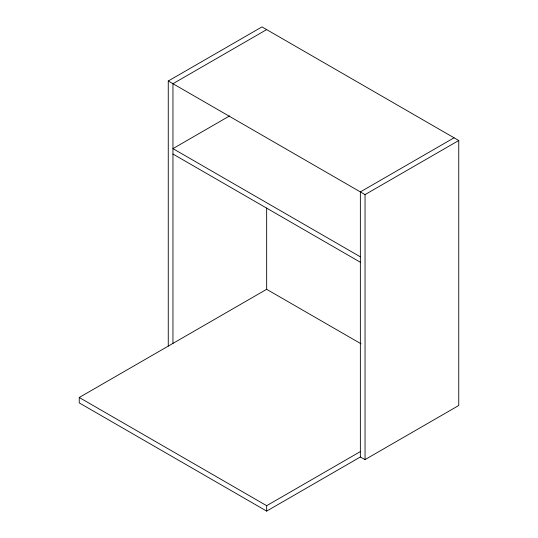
<?xml version="1.0" encoding="UTF-8"?>
<svg xmlns="http://www.w3.org/2000/svg" width="538" height="538" viewBox="0 0 538 538"><rect width="100%" height="100%" fill="white"/><g stroke="black" fill="none" stroke-linecap="round" stroke-linejoin="round"><path stroke-width="0.81" d="M168.266 346.095L168.266 81.003L261.972 26.9L458.753 140.512L458.753 405.497L365.046 459.6L360.359 456.997L266.66 511.1L79.247 402.901L79.247 397.488L266.66 289.31L361.092 343.829M266.66 29.603L172.954 83.706L172.954 343.392M229.612 115.912L172.954 148.629L360.359 256.828M454.065 137.802L360.359 191.905L360.359 456.997M168.266 81.003L365.046 194.608L458.753 140.512M79.247 397.488L266.66 505.693L360.359 451.59M172.954 154.036L360.359 262.235M365.046 194.608L365.046 459.6M266.66 208.031L266.66 289.31M266.66 505.693L266.66 511.1"/></g></svg>
